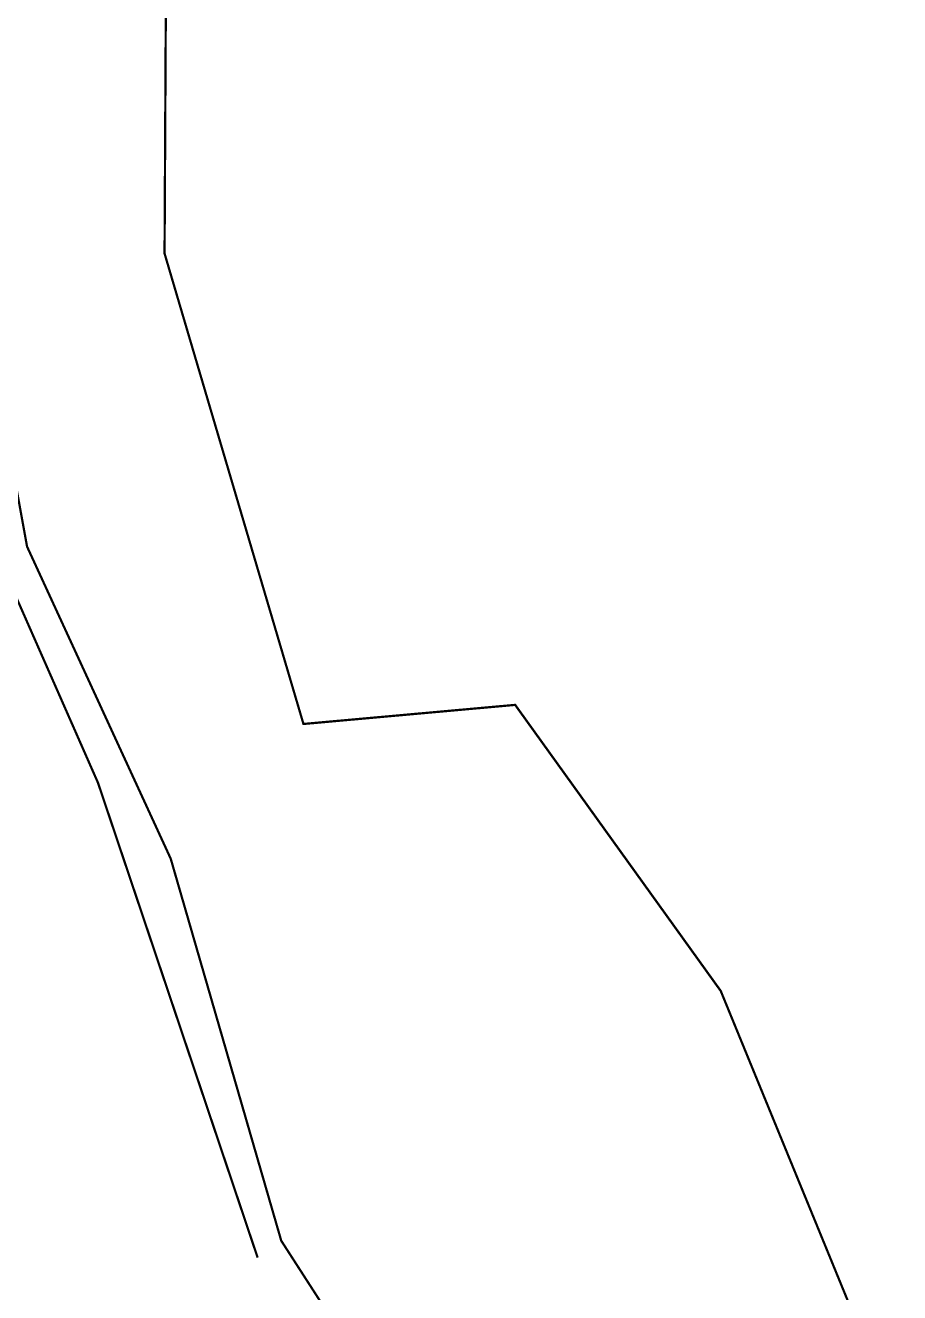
# Model space of a CAD drawing. Extents: x 947 to 1126, y 1788 to 2053.
# Drawn here: x 1077.2 to 1125.7, y 1892.3 to 1962.6 of the extents above; entities that cross this region are included whole.
import ezdxf

# ---------------------------------------------------------------- set-up
doc = ezdxf.new("R2010")
doc.units = 0
doc.header["$LTSCALE"] = 2.5
doc.linetypes.add('FANTOME', pattern=[63.5, 31.75, -6.35, 6.35, -6.35, 6.35, -6.35])
doc.layers.add('F_Cadastre_application', color=252, linetype='FANTOME')

msp = doc.modelspace()

# ---------------------------------------------------------------- linework, layer by layer
at = {"layer": 'F_Cadastre_application', "ltscale": 0.025, "flags": 128}
msp.add_lwpolyline([(1037.026, 1903.72, 0.125, 0.125, 0), (1031.244, 1915.636, 0.125, 0.125, 0), (1030.131, 1917.841, 0.125, 0.125, 0), (1028.717, 1920.421, 0.125, 0.125, 0), (1026.382, 1924.233, 0.125, 0.125, 0), (1023.067, 1929.33, 0.125, 0.125, 0), (1017.53, 1938.722, 0.125, 0.125, -0.060274), (1017.172, 1939.54, 0.125, 0.125, 0), (1015.696, 1946.146, 0.125, 0.125, 0), (1014.789, 1950.399, 0.125, 0.125, 0), (1014.581, 1951.282, 0.125, 0.125, 0), (1014.094, 1953.034, 0.125, 0.125, 0), (1012.905, 1958.118, 0.125, 0.125, 0), (1011.192, 1964.855, 0.125, 0.125, 0), (1010.302, 1968.743, 0.125, 0.125, 0), (1009.509, 1972.414, 0.125, 0.125, 0), (1007.092, 1982.092, 0.125, 0.125, 0), (1005.526, 1988.586, 0.125, 0.125, -0.078816), (1005.586, 1989.71, 0.125, 0.125, 0), (1006.247, 1992.799, 0.125, 0.125, 0), (1008.021, 2000.243, 0.125, 0.125, 0), (1010.029, 2008.795, 0.125, 0.125, 0), (1010.998, 2012.817, 0.125, 0.125, 0), (1012.021, 2017.071, 0.125, 0.125, 0), (1012.874, 2021.588, 0.125, 0.125, 0), (1013.332, 2024.125, 0.125, 0.125, 0), (1015.778, 2024.338, 0.125, 0.125, 0), (1019.977, 2024.915, 0.125, 0.125, 0), (1026.232, 2025.906, 0.125, 0.125, 0), (1035.496, 2027.208, 0.125, 0.125, 0), (1042.306, 2028.48, 0.125, 0.125, 0), (1045.251, 2023.101, 0.125, 0.125, 0), (1053.746, 2008.297, 0.125, 0.125, 0), (1061.956, 1998.959, 0.125, 0.125, 0), (1072.413, 1973.675, 0.125, 0.125, 0), (1071.321, 1956.278, 0.125, 0.125, 0), (1075.368, 1933.818, 0.125, 0.125, 0), (1081.199, 1920.589, 0.125, 0.125, 0), (1090.069, 1894.221, 0, 0, 0)], format="xyseb", dxfattribs=at)
at = {"layer": 'F_Cadastre_application', "ltscale": 0.025, "const_width": 0.125, "flags": 128}
msp.add_lwpolyline([(1099.85, 1882.025), (1125.642, 1885.022), (1115.792, 1909.029), (1104.373, 1924.911), (1092.613, 1923.851), (1084.898, 1949.974), (1085.071, 1983.375), (1085.306, 1993.042), (1067.77, 1991.25), (1074.134, 1975.092), (1074.722, 1968.082), (1073.718, 1953.178), (1077.261, 1933.699), (1085.239, 1916.374), (1091.38, 1895.159), (1099.85, 1882.025)], close=True, dxfattribs=at)

doc.saveas('drawing.dxf')
